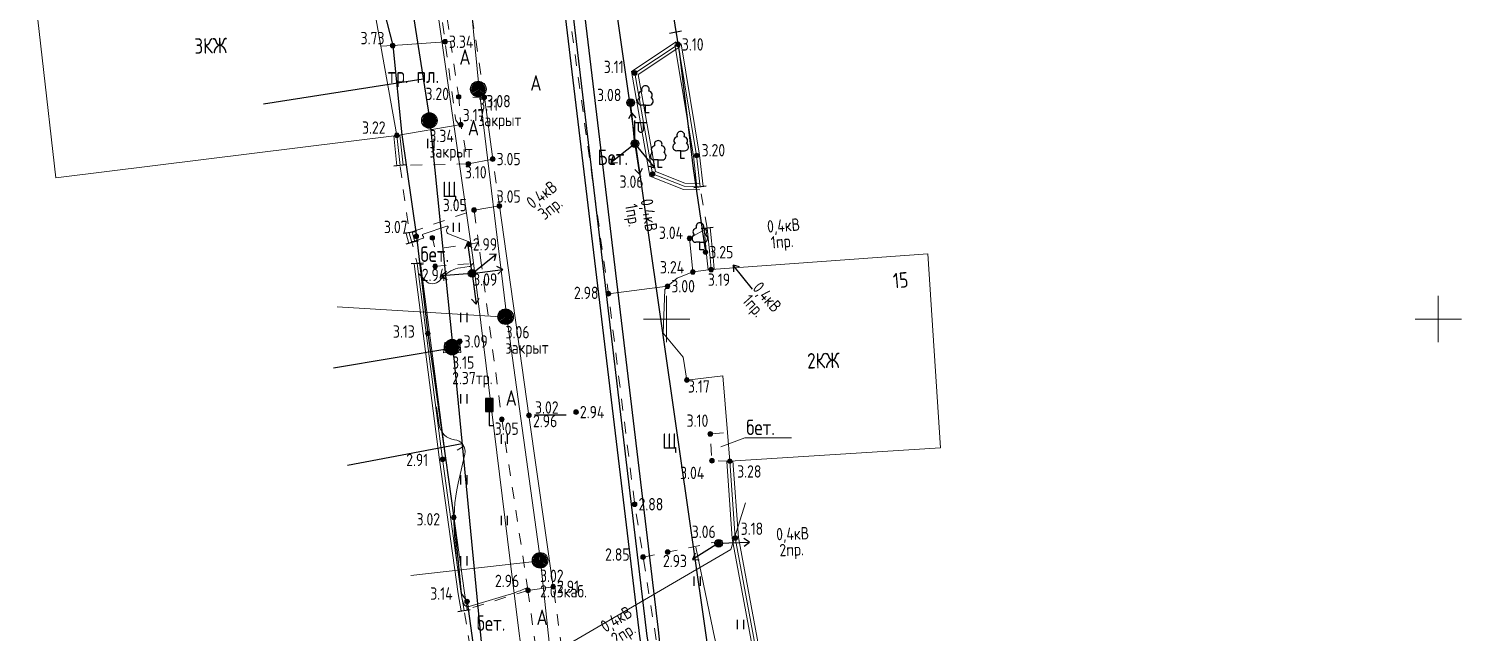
# Model space of a CAD drawing. Header units: metres. Extents: x 24337 to 25822, y 26642 to 34102.
# Drawn here: x 24497.3 to 24590.1, y 33029.7 to 33068.8 of the extents above; entities that cross this region are included whole.
import ezdxf

# ---------------------------------------------------------------- set-up
doc = ezdxf.new("R2010")
doc.units = ezdxf.units.M
doc.linetypes.add('g5_01_5x1_5', pattern=[3, 1.5, -1.5])
doc.linetypes.add('g5_02x1', pattern=[3, 2, -1])
for name, color, linetype in [('02_Сетка', 7, 'Continuous'), ('03_Здания и строения', 7, 'Continuous'), ('06_Инженерно-технические сооружения', 7, 'Continuous'), ('07_Объекты электропередачи', 7, 'Continuous'), ('10_Границы покрытий и угодий', 7, 'Continuous'), ('13_Растительность', 7, 'Continuous'), ('14_Ограждения', 7, 'Continuous'), ('19_Горизонтали', 7, 'Continuous'), ('30_Канализация', 7, 'Continuous'), ('31_Водопровод', 7, 'Continuous'), ('33_Газопровод', 7, 'Continuous'), ('35_Телефон', 7, 'Continuous'), ('44_Крышки колодцев', 7, 'Continuous'), ('45_Номера колодцев', 7, 'Continuous'), ('61_Отметки высоты поверхности', 7, 'Continuous')]:
    doc.layers.add(name, color=color, linetype=linetype)
doc.styles.add('LIKE11', font='bm431.shx')
doc.styles.add('Line_GUGK', font='', dxfattribs={"height": 1})
doc.styles.get("Standard").update_dxf_attribs({"font": 'GOST_0.TTF', "height": 2})
doc.styles.get('Line_GUGK').set_extended_font_data('Bm431', italic=True)
doc.linetypes.add('g5_121_g', pattern='A,8,-0.6,["Г",Line_GUGK,S=2,R=0,X=0,Y=-1],-2.3,24', length=34.9)
doc.linetypes.add('g5_121_kl', pattern='A,8,-0.6,["Кл",Line_GUGK,S=2,R=0,X=0,Y=-1],-4.4,24', length=37)
doc.linetypes.add('g5_122_k', pattern='A,2,-2,3,-0.6,["К",Line_GUGK,S=2,R=0,X=0,Y=-1],-3,3,-2,8,-2,8,-2,6', length=41.6)
doc.linetypes.add('g5_122_kn', pattern='A,2,-2,3,-0.6,["Кн",Line_GUGK,S=2,R=0,X=0,Y=-1],-5,3,-2,8,-2,8,-2,6', length=43.6)
doc.linetypes.add('g5_122_v', pattern='A,2,-2,3,-0.6,["В",Line_GUGK,S=2,R=0,X=0,Y=-1],-2.8,3,-2,8,-2,8,-2,6', length=41.4)
doc.linetypes.add('g5_133_t', pattern='A,4,[27,GUGK_2005.shx,S=0.8,R=0,X=0,Y=0],4,-2', length=10)
doc.linetypes.add('g5_280_1', pattern='A,0.001,[21,GUGK_2005.shx,S=2,R=180.000005,X=0,Y=0],4', length=4.001)
doc.linetypes.add('g5_472', pattern='A,0,-8,[25,GUGK_2005.shx,S=0.8,R=0,X=0,Y=-0.4],0', length=8)
doc.linetypes.add('g5_473', pattern='A,0,-7.5,[25,GUGK_2005.shx,S=0.8,R=0,X=0,Y=-0.4],-0.5,[25,GUGK_2005.shx,S=0.8,R=0,X=0,Y=-0.4],0', length=8)

# ---------------------------------------------------------------- blocks, each defined once
blk = doc.blocks.new('g5_329_6')
at = {"color": 0, "linetype": 'ByBlock', "lineweight": 15}
blk.add_line((0, 0), (1, 0), dxfattribs=at)
blk = doc.blocks.new('g5_401')
at = {"color": 0, "flags": 128}
for points in [[(-0.4, 0), (-0.4, 1.2)], [(0.4, 0), (0.4, 1.2)]]:
    blk.add_lwpolyline(points, dxfattribs=at)
blk = doc.blocks.new('g5_330')
at = {"linetype": 'ByBlock'}
blk.add_hatch(color=0, dxfattribs=at).paths.add_polyline_path([(-0.3, 0, 1), (0.3, 0, 1)])
at = {"color": 0, "linetype": 'ByBlock', "lineweight": -2}
blk.add_circle((0, 0), 0.3, dxfattribs=at)
at = {"color": 0, "linetype": 'ByBlock', "lineweight": 15, "flags": 12}
for tag, p in [('number', (-7.62, -0.8)), ('z', (0.5, -0.8))]:
    blk.add_attdef(tag, p, '', height=1.6, dxfattribs=at)
blk = doc.blocks.new('g5_475_5')
at = {"color": 0, "flags": 128}
blk.add_lwpolyline([(0, -0.8), (0, 0.8)], dxfattribs=at)
blk = doc.blocks.new('g5_388_1')
at = {"color": 0, "flags": 128}
blk.add_lwpolyline([(0, 0.99), (0.51, 0.99, 0.798042), (0.73, 1.95, 0.636328), (0.46, 2.81, 0.533064), (0, 3.5, 0.533064), (-0.46, 2.81, 0.636328), (-0.73, 1.95, 0.798042), (-0.51, 0.99)], format="xyb", dxfattribs=at)
for points in [[(0, 0.99), (-0.51, 0.99)], [(0.5, 0), (0, 0), (0, 0.99)]]:
    blk.add_lwpolyline(points, dxfattribs=at)
at = {"style": 'LIKE11', "flags": 8}
for tag, p in [('Описание', (-14.19, 0.84)), ('Метрические данные', (1.49, 0.46))]:
    blk.add_attdef(tag, p, '', height=2, dxfattribs=at)
blk = doc.blocks.new('g5_206_3')
blk.add_hatch(color=255).paths.add_polyline_path([(0.425, 3.425), (-0.425, 3.425), (-0.425, 1.875), (0.425, 1.875)])
at = {"color": 0, "flags": 128}
blk.add_lwpolyline([(-0.5, 1.8), (0.5, 1.8), (0.5, 3.5), (-0.5, 3.5)], close=True, dxfattribs=at)
blk.add_lwpolyline([(0, 1.8), (0, 0), (0.5, 0)], dxfattribs=at)
blk = doc.blocks.new('g5_115_1')
at = {"color": 0, "flags": 128}
for points in [[(0, 0), (4, 0)], [(3.29, -0.5), (4, 0), (3.29, 0.5)]]:
    blk.add_lwpolyline(points, dxfattribs=at)
blk = doc.blocks.new('g5_106_1a')
h = blk.add_hatch(color=255)
edge = h.paths.add_edge_path()
edge.add_arc((0, 0), 0.425, 0, 360)
at = {"color": 0}
blk.add_circle((0, 0), 0.5, dxfattribs=at)
at = {"style": 'LIKE11', "flags": 8}
for tag, p in [('Отметка', (1, 0)), ('Высота опоры', (-7.75, -2.8))]:
    blk.add_attdef(tag, p, '', height=1.6, dxfattribs=at)
blk = doc.blocks.new('g5_110_1c')
h = blk.add_hatch(color=255)
edge = h.paths.add_edge_path()
edge.add_arc((0, 0), 0.425, 0, 360)
edge = h.paths.add_edge_path(flags=16)
edge.add_arc((0, 0), 0.195, 0, 360)
h = blk.add_hatch(color=0)
edge = h.paths.add_edge_path()
edge.add_arc((0, 0), 0.12, 0, 360)
at = {"color": 0}
for p, q in [((0, 0.5), (0, 3)), ((0, 2.75), (1.5, 2.75))]:
    blk.add_line(p, q, dxfattribs=at)
at = {"color": 0, "flags": 128}
blk.add_lwpolyline([(0.4, 2.75), (0.4, 1.86, 1.040016), (1.1, 1.86), (1.1, 2.75)], format="xyb", dxfattribs=at)
at = {"color": 0}
for radius in [0.5, 0.12]:
    blk.add_circle((0, 0), radius, dxfattribs=at)
blk = doc.blocks.new('g5_117sv')
h = blk.add_hatch(color=255)
h.paths.add_polyline_path([(-0.08, 0.92, 0.390634), (-0.93, 0, 0.11106), (-0.84, -0.4), (-0.08, 0.04)])
h.paths.add_polyline_path([(0.07, 0.04), (0.84, -0.4, 0.11106), (0.92, 0, 0.390634), (0.07, 0.92)])
h.paths.add_polyline_path([(-0.76, -0.53, 0.524447), (0.76, -0.53), (0, -0.09)])
at = {"color": 0, "flags": 128}
for points in [[(0, 1), (0, 0)], [(0, 0), (-0.87, -0.5)], [(0.87, -0.5), (0, 0)]]:
    blk.add_lwpolyline(points, dxfattribs=at)
at = {"color": 0}
blk.add_circle((0, 0), 1, dxfattribs=at)
at = {"style": 'LIKE11', "flags": 8}
for tag, p in [('Номер', (0, 1.7)), ('Отметка кольца люка', (0, -2.8)), ('Отметка земли (возле него)', (0, -4.8)), ('Верх прокладки', (0, -6.8)), ('Низ прокладки', (0, -8.8))]:
    blk.add_attdef(tag, p, '', height=1.6, dxfattribs=at)
blk = doc.blocks.new('g5_117v')
h = blk.add_hatch(color=255)
h.paths.add_polyline_path([(-0.92, 0.07), (0.92, 0.07, 0.921954)])
h.paths.add_polyline_path([(0.92, -0.07), (-0.92, -0.07, 0.921954)])
at = {"color": 0}
blk.add_line((-1, 0), (1, 0), dxfattribs=at)
blk.add_circle((0, 0), 1, dxfattribs=at)
at = {"style": 'LIKE11', "flags": 8}
blk.add_attdef('Номер', (0, 1.7), '', height=1.6, dxfattribs=at)
at = {"layer": '45_Номера колодцев', "style": 'LIKE11', "flags": 8}
for tag, p in [('Отметка кольца люка', (0, -2.8)), ('Отметка земли (возле него)', (0, -4.8)), ('Верх прокладки', (0, -6.8)), ('Низ прокладки', (0, -8.8))]:
    blk.add_attdef(tag, p, '', height=1.6, dxfattribs=at)
blk = doc.blocks.new('g5_012')
at = {"color": 92, "linetype": 'ByBlock', "lineweight": -2}
for p, q in [((0, -3), (0, 3)), ((-3, 0), (3, 0))]:
    blk.add_line(p, q, dxfattribs=at)

msp = doc.modelspace()

# ---------------------------------------------------------------- linework, layer by layer
at = {"layer": '03_Здания и строения', "color": 7, "linetype": 'Continuous', "lineweight": 20, "ltscale": 0.5, "flags": 128}
for points in [[(24521.127, 33061.892), (24520.098, 33067.67), (24518.421, 33077.091), (24497.27, 33074.69), (24499.023, 33059.138), (24521.127, 33061.892)], [(24542.704, 33040.809), (24556.358, 33041.671), (24555.541, 33054.233), (24541.495, 33053.206)], [(24541.495, 33053.206), (24540.307, 33053.052), (24539.291, 33052.65), (24538.665, 33052.131), (24538.497, 33051.918), (24538.394, 33049.084), (24539.673, 33047.536), (24539.917, 33046.053), (24542.258, 33046.324), (24542.555, 33042.652), (24542.704, 33040.809)]]:
    msp.add_lwpolyline(points, dxfattribs=at)
at = {"layer": '06_Инженерно-технические сооружения', "color": 7, "linetype": 'Continuous', "lineweight": 20, "ltscale": 0.5, "flags": 128}
for points in [[(24524.61, 33067.961), (24524.254, 33067.951), (24520.865, 33067.705), (24520.098, 33067.67)], [(24521.127, 33061.892), (24525.164, 33062.57), (24525.275, 33062.588)], [(24524.247, 33048.486), (24525.205, 33048.556), (24525.284, 33047.838), (24524.157, 33047.823), (24524.247, 33048.486)]]:
    msp.add_lwpolyline(points, dxfattribs=at)
at = {"layer": '06_Инженерно-технические сооружения', "color": 7, "linetype": 'g5_280_1', "lineweight": 20, "ltscale": 0.5, "flags": 128}
msp.add_lwpolyline([(24541.233, 33055.889), (24540.09, 33055.229), (24540.307, 33053.052)], dxfattribs=at)
at = {"layer": '07_Объекты электропередачи', "color": 7, "linetype": 'g5_02x1', "lineweight": 20, "ltscale": 0.5, "flags": 128}
msp.add_lwpolyline([(24536.555, 33061.355), (24536.278, 33064.01)], dxfattribs=at)
at = {"layer": '10_Границы покрытий и угодий', "color": 7, "linetype": 'g5_01_5x1_5', "lineweight": 20, "ltscale": 0.5, "flags": 128}
for points in [[(24529.618, 33090.937), (24531.881, 33072.413), (24532.25, 33070.153), (24534.834, 33051.639), (24536.537, 33038.022), (24537.084, 33034.597), (24541.333, 33007.97), (24542.598, 33000)], [(24523.23, 33077.937), (24522.982, 33077.848), (24522.965, 33077.511), (24524.254, 33067.951), (24524.944, 33062.881), (24525.164, 33062.57), (24525.275, 33062.588)], [(24524.387, 33069.483), (24524.61, 33067.961), (24525.133, 33064.386)], [(24526.797, 33064.358), (24526.018, 33069.527)], [(24526.797, 33064.358), (24526.61, 33064.34), (24525.133, 33064.386), (24525.275, 33062.588), (24525.7, 33060.298)], [(24525.76, 33060.046), (24521.332, 33059.947), (24521.934, 33055.59), (24526.134, 33057.057)], [(24527.772, 33057.324), (24527.341, 33060.357)], [(24541.233, 33055.889), (24540.772, 33058.572)], [(24529.625, 33032.446), (24529.6, 33032.639), (24527.93, 33043.52), (24526.595, 33053.621), (24526.42, 33054.95), (24526.165, 33056.875), (24526.134, 33057.057)], [(24526.42, 33054.95), (24525.797, 33054.84), (24523.602, 33054.53), (24523.427, 33055.262), (24522.106, 33054.955), (24522.454, 33053.594), (24523.609, 33053.418), (24525.89, 33053.587), (24526.595, 33053.621), (24526.42, 33054.95)], [(24542.704, 33040.809), (24541.545, 33040.834), (24541.432, 33042.568), (24542.555, 33042.652)], [(24537.084, 33034.597), (24543.056, 33035.838)], [(24529.625, 33032.446), (24525.482, 33031.152), (24525.961, 33028.267), (24530.172, 33028.413)], [(24529.625, 33032.446), (24530.172, 33028.413)], [(24531.818, 33028.678), (24531.255, 33032.681)]]:
    msp.add_lwpolyline(points, dxfattribs=at)
at = {"layer": '10_Границы покрытий и угодий', "color": 7, "linetype": 'Continuous', "lineweight": 20, "ltscale": 0.5, "flags": 128}
for points in [[(24527.341, 33060.357), (24526.797, 33064.358)], [(24527.341, 33060.357), (24525.76, 33060.046)], [(24527.772, 33057.324), (24526.134, 33057.057)], [(24531.255, 33032.681), (24529.685, 33043.773), (24527.772, 33057.324)], [(24534.834, 33051.639), (24538.665, 33052.131)], [(24531.255, 33032.681), (24529.625, 33032.446)]]:
    msp.add_lwpolyline(points, dxfattribs=at)
at = {"layer": '10_Границы покрытий и угодий', "color": 7, "linetype": 'Continuous', "lineweight": 20, "flags": 128}
msp.add_lwpolyline([(24546.705, 33042.31), (24543.681, 33042.31), (24542.112, 33041.734)], dxfattribs=at)
at = {"layer": '14_Ограждения', "color": 7, "linetype": 'Continuous', "lineweight": 20, "ltscale": 0.5, "flags": 128}
for points in [[(24540.768, 33058.372), (24539.709, 33058.396), (24537.525, 33059.255), (24536.325, 33066.022), (24539.235, 33067.946)], [(24540.777, 33058.772), (24539.789, 33058.794), (24537.88, 33059.545), (24536.765, 33065.834), (24539.455, 33067.612)], [(24540.573, 33058.55), (24540.348, 33060.563), (24539.148, 33067.746)], [(24540.971, 33058.594), (24540.744, 33060.619), (24539.542, 33067.812)], [(24520.928, 33061.871), (24521.133, 33059.926)], [(24521.326, 33061.913), (24521.531, 33059.968)], [(24521.741, 33055.538), (24521.913, 33054.903)], [(24522.127, 33055.642), (24522.299, 33055.007)], [(24541.034, 33055.869), (24541.223, 33053.968), (24541.296, 33053.187)], [(24541.432, 33055.909), (24541.621, 33054.006), (24541.694, 33053.225)], [(24522.256, 33053.568), (24523.895, 33040.904), (24525.106, 33032.216), (24525.285, 33031.12)], [(24522.652, 33053.62), (24524.291, 33040.958), (24525.502, 33032.276), (24525.68, 33031.184)], [(24542.505, 33040.795), (24542.857, 33035.813), (24546.567, 33015.9), (24547.268, 33015.962), (24549.032, 33016.167), (24555.539, 33017.327), (24561.982, 33018.677), (24577.088, 33021.311)], [(24542.904, 33040.823), (24543.255, 33035.863), (24546.893, 33016.33), (24547.227, 33016.36), (24548.974, 33016.563), (24555.463, 33017.719), (24561.906, 33019.069), (24577.019, 33021.705)]]:
    msp.add_lwpolyline(points, dxfattribs=at)
at = {"layer": '14_Ограждения', "color": 7, "linetype": 'g5_473', "lineweight": 20, "ltscale": 0.5, "flags": 128}
msp.add_lwpolyline([(24540.772, 33058.572), (24539.749, 33058.595), (24537.702, 33059.4), (24536.545, 33065.928), (24539.345, 33067.779)], dxfattribs=at)
at = {"layer": '14_Ограждения', "color": 7, "linetype": 'g5_472', "lineweight": 20, "ltscale": 0.5, "flags": 128}
for points in [[(24540.772, 33058.572), (24540.546, 33060.591), (24539.345, 33067.779)], [(24521.127, 33061.892), (24521.332, 33059.947)], [(24521.934, 33055.59), (24522.106, 33054.955)], [(24541.233, 33055.889), (24541.422, 33053.987), (24541.495, 33053.206)], [(24522.454, 33053.594), (24524.093, 33040.931), (24525.304, 33032.246), (24525.482, 33031.152)], [(24542.704, 33040.809), (24543.056, 33035.838), (24546.73, 33016.115), (24547.247, 33016.161), (24549.003, 33016.365), (24555.501, 33017.523), (24561.944, 33018.873), (24577.053, 33021.508)]]:
    msp.add_lwpolyline(points, dxfattribs=at)
at = {"layer": '19_Горизонтали', "color": 32, "linetype": 'Continuous', "lineweight": 20, "ltscale": 0.5, "elevation": 3, "flags": 128}
for points in [[(24525.852, 33054.85), (24525.839, 33054.926, 0.265908), (24525.754, 33055.031), (24524.484, 33055.522, -0.590791), (24524.432, 33055.903), (24524.432, 33055.903, 0.853934), (24524.374, 33056.013), (24522.83, 33055.495, 0.707743), (24522.828, 33055.366), (24522.828, 33055.366, -0.70553), (24522.826, 33055.237), (24522.183, 33055.017, -0.289721), (24522.108, 33055.034), (24522.076, 33055.067)], [(24522.554, 33052.93), (24523.006, 33052.472, 0.428781), (24523.892, 33052.488), (24524.117, 33052.733, -0.174924), (24525.249, 33053.323), (24525.811, 33053.4, 0.206606), (24525.986, 33053.505), (24526.05, 33053.595)], [(24525.022, 33034.272), (24524.87, 33035.986, -0.078419), (24525.102, 33039.376), (24525.535, 33041.27, 0.452538), (24524.866, 33042.197), (24524.866, 33042.197, -0.343965), (24523.874, 33043.136), (24523.693, 33044.334)], [(24547.13, 33014.205), (24546.864, 33014.191, -0.077429), (24546.34, 33014.246), (24546.108, 33014.307, -0.251937), (24545.456, 33014.917), (24543.914, 33019.488, -0.015757), (24542.735, 33023.385), (24542.552, 33024.063, -0.047778), (24542.111, 33026.683), (24542.111, 33026.683, 0.034042), (24541.741, 33029.32), (24540.495, 33035.24)], [(24529.601, 33032.634), (24529.207, 33032.466, -0.028138), (24528.403, 33032.175), (24525.822, 33031.405, -0.409802), (24525.452, 33031.601), (24525.363, 33031.881)]]:
    msp.add_lwpolyline(points, format="xyb", dxfattribs=at)
at = {"layer": '30_Канализация', "color": 22, "linetype": 'g5_122_kn', "lineweight": 30, "ltscale": 0.5, "flags": 128}
for points in [[(24507.08, 33250), (24507.876, 33243.832), (24514.524, 33198.621), (24526.888, 33118.836), (24529.029, 33094.629), (24536.881, 33029.318), (24541.957, 33000), (24542.287, 32998.097), (24543.551, 32989.254), (24551.19, 32972.81), (24558.607, 32933.033), (24561.288, 32915.129)], [(24508.037, 33250), (24512.246, 33219.456), (24514.362, 33204.433), (24527.276, 33119.656), (24529.538, 33095.043), (24537.326, 33029.478), (24542.742, 33000), (24543.091, 32998.097), (24544.344, 32989.471), (24551.936, 32973.095), (24555.314, 32955.008), (24557.558, 32942.994), (24557.93, 32941.006), (24558.667, 32937.059), (24559.24, 32933.99), (24559.862, 32930.045), (24560.507, 32925.743), (24561.25, 32920.784), (24561.861, 32916.703), (24562.081, 32915.238)]]:
    msp.add_lwpolyline(points, dxfattribs=at)
at = {"layer": '30_Канализация', "color": 12, "linetype": 'g5_122_k', "lineweight": 30, "ltscale": 0.5, "flags": 128}
msp.add_lwpolyline([(24510.296, 33234.582), (24515.641, 33200.571), (24518.147, 33183.742), (24521.076, 33164.532), (24522.96, 33152.184), (24524.356, 33143.736), (24528.076, 33118.633), (24530.205, 33095.362), (24531.959, 33080.727), (24534.637, 33058.388), (24538.053, 33029.896), (24538.369, 33027.012)], dxfattribs=at)
at = {"layer": '30_Канализация', "color": 42, "linetype": 'g5_121_kl', "lineweight": 30, "ltscale": 0.5, "flags": 128}
msp.add_lwpolyline([(24531.927, 33093.851), (24533.376, 33083.754), (24541.203, 33029.094), (24547.972, 33016.206)], dxfattribs=at)
at = {"layer": '31_Водопровод', "color": 94, "linetype": 'g5_122_v', "lineweight": 30, "ltscale": 0.5, "flags": 128}
for points in [[(24514.524, 33127.887), (24519.054, 33089.673), (24523.263, 33062.828), (24524.753, 33048.151), (24526.763, 33027.327), (24528.833, 33016.125), (24555.178, 33019.457)], [(24512.485, 33063.937), (24522.835, 33065.56)], [(24517.02, 33046.852), (24524.753, 33048.151)], [(24517.94, 33040.558), (24525.352, 33041.952)]]:
    msp.add_lwpolyline(points, dxfattribs=at)
at = {"layer": '31_Водопровод', "color": 94, "linetype": 'Continuous', "lineweight": 20, "ltscale": 0.5, "flags": 128}
msp.add_lwpolyline([(24524.247, 33048.486), (24525.205, 33048.556), (24525.284, 33047.838), (24524.157, 33047.823), (24524.247, 33048.486)], dxfattribs=at)
at = {"layer": '33_Газопровод', "color": 132, "linetype": 'g5_121_g', "lineweight": 30, "ltscale": 0.5, "flags": 128}
for points in [[(24508.927, 33121.652), (24512.822, 33122.144), (24513.223, 33122.417), (24513.445, 33121.785), (24514.347, 33115.527), (24514.952, 33111.101), (24515.631, 33105.673), (24516.459, 33099.669), (24517.1, 33094.696), (24517.553, 33091.563), (24518.812, 33085.665), (24519.48, 33079.781), (24519.602, 33076.835), (24518.587, 33076.616), (24520.865, 33067.705), (24521.449, 33061.922), (24522.391, 33055.355), (24523.137, 33049.069), (24523.926, 33043.452), (24524.82, 33037.172), (24525.304, 33032.246), (24525.68, 33031.727), (24526.268, 33027.481), (24527.237, 33023.103), (24527.682, 33018.363), (24528.689, 33012.176), (24529.023, 33007.757), (24528.864, 33005.127)], [(24532.443, 33114.642), (24533.351, 33111.483), (24534.609, 33098.473), (24535.328, 33093.521), (24536.623, 33084.561), (24539.448, 33067.166), (24540.327, 33059.754), (24541.127, 33054.334)]]:
    msp.add_lwpolyline(points, dxfattribs=at)
at = {"layer": '35_Телефон', "color": 6, "linetype": 'g5_133_t', "lineweight": 20, "ltscale": 0.5, "flags": 128}
for points in [[(24502.154, 33206.134), (24506.639, 33193.192), (24512.782, 33151.179), (24513.827, 33144.28), (24516.411, 33127.044), (24519.798, 33100.705), (24523.441, 33072.255), (24526.042, 33053.992), (24528.824, 33031.545), (24529.358, 33027.285), (24542.774, 33035.09), (24543.713, 33038.119)], [(24535.218, 33000), (24533.116, 33015.489), (24531.161, 33027.465), (24530.441, 33034.361), (24528.252, 33050.127), (24526.454, 33064.886), (24525.701, 33072.581), (24519.973, 33077.905)], [(24517.269, 33050.793), (24528.252, 33050.127)], [(24530.441, 33034.361), (24522.044, 33033.403)]]:
    msp.add_lwpolyline(points, dxfattribs=at)
at = {"layer": '61_Отметки высоты поверхности', "flags": 128}
msp.add_lwpolyline([(24530.052, 33043.808), (24532.105, 33043.805)], dxfattribs=at)

# ---------------------------------------------------------------- block references
at = {"layer": '02_Сетка', "color": 92, "linetype": 'Continuous', "lineweight": 15, "ltscale": 0.5, "xscale": 0.5, "yscale": 0.5}
for p in [(24538.601, 33050), (24588.601, 33050)]:
    msp.add_blockref('g5_012', p, dxfattribs=at)
at = {"layer": '06_Инженерно-технические сооружения', "color": 7, "linetype": 'Continuous', "lineweight": 20, "xscale": 0.5, "yscale": 0.5, "zscale": 0.5}
msp.add_blockref('g5_206_3', (24527.113, 33043.117, 3.078), dxfattribs=at)
at = {"layer": '07_Объекты электропередачи', "color": 7, "linetype": 'Continuous', "lineweight": 20, "xscale": 0.5, "yscale": 0.5, "zscale": 0.5}
for name, p in [('g5_106_1a', (24536.278, 33064.01, 3.081)), ('g5_110_1c', (24536.555, 33061.355, 3.052)), ('g5_106_1a', (24526.003, 33052.958, 3.09)), ('g5_106_1a', (24541.979, 33035.496, 3.057))]:
    msp.add_blockref(name, p, dxfattribs=at)
at = {"layer": '07_Объекты электропередачи', "color": 7, "linetype": 'Continuous', "lineweight": 20}
for p, xscale, yscale, zscale, rotation in [((24536.555, 33061.355, 3.052), 0.5, 0.5, 0.5, 95.60186411453417), ((24536.555, 33061.355, 3.052), 0.5, 0.5, 0.5, 218.5118353987765), ((24536.555, 33061.355, 3.052), 0.5, 0.5, 0.5, 278.1979488949315), ((24536.555, 33061.355, 3.052), 0.4999999999999998, 0.4999999999999998, 0.4999999999999998, 308.9680057473523), ((24526.003, 33052.958, 3.09), 0.5, 0.5, 0.5, 98.18670822479046), ((24526.003, 33052.958, 3.09), 0.5, 0.5, 0.5, 38.51184063510389), ((24526.003, 33052.958, 3.09), 0.5, 0.5, 0.5, 7.228115137284048), ((24544.171, 33051.94, 3.204), 0.5, 0.5, 0.5, 128.9680007383959), ((24526.003, 33052.958, 3.09), 0.4999999999999998, 0.4999999999999998, 0.4999999999999998, 184.6937110065891), ((24526.003, 33052.958, 3.09), 0.5, 0.5, 0.5, 277.5040563167715), ((24541.979, 33035.496, 3.057), 0.5, 0.5, 0.5, 211.7251545337767), ((24541.979, 33035.496, 3.057), 0.4999999999999998, 0.4999999999999998, 0.4999999999999998, 2.18130671569502)]:
    msp.add_blockref('g5_115_1', p, dxfattribs=dict(at, xscale=xscale, yscale=yscale, zscale=zscale, rotation=rotation))
at = {"layer": '13_Растительность', "color": 92, "linetype": 'Continuous', "lineweight": 20, "xscale": 0.5, "yscale": 0.5, "zscale": 0.5}
for name, p in [('g5_388_1', (24537.234, 33063.356, 3.123)), ('g5_401', (24523.344, 33061.073)), ('g5_388_1', (24539.521, 33060.398, 3.155)), ('g5_388_1', (24538.061, 33059.807, 3.109)), ('g5_401', (24524.993, 33055.642)), ('g5_388_1', (24540.762, 33054.482, 3.286))]:
    msp.add_blockref(name, p, dxfattribs=at)
at = {"layer": '13_Растительность', "color": 92, "linetype": 'Continuous', "lineweight": 20, "ltscale": 0.5, "xscale": 0.5, "yscale": 0.5}
for p in [(24525.476, 33049.8), (24525.476, 33044.55), (24528.101, 33041.925), (24525.476, 33039.3), (24528.101, 33036.675), (24525.476, 33034.05), (24540.601, 33032.74), (24543.401, 33029.94)]:
    msp.add_blockref('g5_401', p, dxfattribs=at)
at = {"layer": '14_Ограждения', "color": 7, "linetype": 'Continuous', "lineweight": 20}
for p, xscale, yscale, zscale, rotation in [((24539.186, 33068.564, 3.169), 0.5, 0.5, 0.5, 101.4502272517359), ((24521.332, 33059.947, 3.011), 0.4999999999999999, 0.4999999999999999, 0.4999999999999999, 96.01667516320737), ((24540.772, 33058.572, 3.044), 0.4999999999999999, 0.4999999999999999, 0.4999999999999999, 276.3869073884007), ((24521.934, 33055.59, 3.042), 0.5, 0.5, 0.5, 97.86665922066202), ((24541.233, 33055.889, 3.042), 0.4999999999999999, 0.4999999999999999, 0.4999999999999999, 95.67750162940287), ((24522.106, 33054.955, 2.991), 0.5, 0.5, 0.5, 105.1558166123321), ((24522.454, 33053.594, 2.978), 0.4999999999999999, 0.4999999999999999, 0.4999999999999999, 92.48272162626444), ((24525.482, 33031.152, 2.944), 0.5, 0.5, 0.5, 279.2413663859542)]:
    msp.add_blockref('g5_475_5', p, dxfattribs=dict(at, xscale=xscale, yscale=yscale, zscale=zscale, rotation=rotation))
at = {"layer": '19_Горизонтали', "color": 32, "linetype": 'Continuous', "lineweight": 20, "xscale": 0.5, "yscale": 0.5, "zscale": 0.5, "rotation": 210.9505154592488}
msp.add_blockref('g5_329_6', (24525.473, 33041.78, 3), dxfattribs=at)
at = {"layer": '44_Крышки колодцев', "color": 7, "linetype": 'Continuous', "lineweight": 20, "xscale": 0.5, "yscale": 0.5, "zscale": 0.5}
for name, p in [('g5_117sv', (24526.406, 33064.886, 3.113)), ('g5_117v', (24523.239, 33062.855, 3.338)), ('g5_117sv', (24528.172, 33050.154, 3.057)), ('g5_117v', (24524.709, 33048.186, 3.146)), ('g5_117sv', (24530.408, 33034.386, 3.025))]:
    msp.add_blockref(name, p, dxfattribs=at)
at = {"layer": '61_Отметки высоты поверхности', "color": 7, "linetype": 'Continuous', "lineweight": 20, "xscale": 0.5, "yscale": 0.5, "zscale": 0.5}
for p in [(24520.865, 33067.705, 3.726), (24524.254, 33067.951, 3.342), (24539.345, 33067.779, 3.105), (24536.545, 33065.928, 3.106), (24525.133, 33064.386, 3.2), (24526.797, 33064.358, 3.083), (24525.275, 33062.588, 3.169), (24521.127, 33061.892, 3.221), (24540.546, 33060.591, 3.196), (24525.76, 33060.046, 3.101), (24527.341, 33060.357, 3.049), (24537.702, 33059.4, 3.063), (24526.134, 33057.057, 3.048), (24527.772, 33057.324, 3.046), (24522.391, 33055.355, 3.068), (24523.427, 33055.262, 2.954), (24540.09, 33055.229, 3.039), (24525.797, 33054.84, 2.988), (24541.127, 33054.334, 3.252), (24523.609, 33053.418, 2.939), (24541.495, 33053.206, 3.193), (24540.307, 33053.052, 3.239), (24534.834, 33051.639, 2.976), (24538.665, 33052.131, 3.005), (24523.137, 33049.069, 3.128), (24525.205, 33048.556, 3.093), (24539.917, 33046.053, 3.172), (24532.737, 33043.983, 2.942), (24527.93, 33043.52, 3.047), (24529.685, 33043.773, 2.959), (24541.432, 33042.568, 3.099), (24524.093, 33040.931, 2.908), (24541.545, 33040.834, 3.036), (24542.704, 33040.809, 3.276), (24536.537, 33038.022, 2.878), (24524.82, 33037.172, 3.015), (24543.056, 33035.838, 3.183), (24537.084, 33034.597, 2.847), (24538.671, 33034.927, 2.93), (24529.625, 33032.446, 2.965), (24531.255, 33032.681, 2.91), (24525.68, 33031.727, 3.135)]:
    msp.add_blockref('g5_330', p, dxfattribs=at)

# ---------------------------------------------------------------- texts
at = {"layer": '03_Здания и строения', "color": 7, "linetype": 'Continuous', "lineweight": 15}
for s, rotation, p in [('3КЖ', 1.28183, (24508.021, 33067.17)), ('15', 5.25987, (24553.324, 33051.977)), ('2КЖ', 1.28183, (24547.722, 33046.796))]:
    msp.add_text(s, height=1, rotation=rotation, dxfattribs=at).set_placement(p)
at = {"layer": '07_Объекты электропередачи', "color": 7, "linetype": 'Continuous', "lineweight": 15}
for s, rotation, p in [('0,4кВ', 37.50947, (24529.914, 33057.097)), ('3пр.', 38.29341, (24530.693, 33056.378)), ('1пр.', 279.74108, (24535.909, 33057.374)), ('0,4кВ', 278.95714, (24536.913, 33057.715)), ('0,4кВ', 3.95284, (24545.143, 33055.59)), ('1пр.', 4.73678, (24545.396, 33054.56)), ('0,4кВ', 311.16145, (24544.125, 33051.971)), ('1пр.', 311.94539, (24543.458, 33051.147)), ('0,4кВ', 2.02685, (24545.717, 33035.679)), ('2пр.', 2.81079, (24545.934, 33034.641)), ('0,4кВ', 31.58383, (24534.645, 33029.687)), ('2пр.', 32.36777, (24535.346, 33028.892))]:
    msp.add_text(s, height=0.8, rotation=rotation, dxfattribs=at).set_placement(p)
at = {"layer": '10_Границы покрытий и угодий', "color": 7, "linetype": 'Continuous', "lineweight": 15}
for s, p in [('А', (24525.18, 33066.468)), ('тр. пл.', (24520.521, 33065.282)), ('А', (24529.775, 33064.785)), ('А', (24525.729, 33061.894)), ('Бет.', (24534.122, 33059.976)), ('Щ', (24524.062, 33057.893)), ('бет.', (24522.661, 33053.7)), ('А', (24528.177, 33044.396)), ('бет.', (24543.768, 33042.497)), ('Щ', (24538.325, 33041.608)), ('А', (24530.175, 33030.201)), ('бет.', (24526.303, 33029.83))]:
    msp.add_text(s, height=1, dxfattribs=at).set_placement(p)
at = {"layer": '45_Номера колодцев', "color": 7, "linetype": 'Continuous', "lineweight": 15, "ltscale": 0.5}
for s, p in [('3.11', (24526.406, 33063.486)), ('закрыт', (24526.406, 33062.486)), ('3.34', (24523.239, 33061.455)), ('закрыт', (24523.239, 33060.455)), ('3.06', (24528.172, 33048.754)), ('закрыт', (24528.172, 33047.754)), ('3.15', (24524.709, 33046.786)), ('2.37тр.', (24524.709, 33045.786)), ('3.02', (24530.408, 33032.986)), ('2.03каб.', (24530.408, 33031.986))]:
    msp.add_text(s, height=0.8, dxfattribs=at).set_placement(p)
at = {"layer": '61_Отметки высоты поверхности', "color": 7, "linetype": 'Continuous', "lineweight": 15, "ltscale": 0.5}
for s, p in [('3.73', (24518.779, 33067.785)), ('3.34', (24524.504, 33067.551)), ('3.10', (24539.595, 33067.379)), ('3.11', (24534.537, 33065.923)), ('3.20', (24522.983, 33064.177)), ('3.08', (24526.928, 33063.704)), ('3.08', (24534.1, 33064.105)), ('3.17', (24525.397, 33062.806)), ('3.22', (24518.871, 33061.996)), ('3.05', (24527.591, 33059.957)), ('3.20', (24540.874, 33060.531)), ('3.10', (24525.537, 33059.103)), ('3.06', (24535.558, 33058.495)), ('3.05', (24527.6, 33057.536)), ('3.05', (24524.105, 33056.983)), ('3.07', (24520.294, 33055.563)), ('2.99', (24526.047, 33054.44)), ('3.04', (24538.105, 33055.187)), ('3.25', (24541.377, 33053.934)), ('3.24', (24538.178, 33052.957)), ('2.94', (24522.742, 33052.462)), ('3.09', (24526.073, 33052.164)), ('3.00', (24538.915, 33051.731)), ('3.19', (24541.28, 33052.153)), ('2.98', (24532.601, 33051.301)), ('3.13', (24520.874, 33048.798)), ('3.09', (24525.455, 33048.156)), ('3.17', (24539.991, 33045.244)), ('3.02', (24530.081, 33043.881)), ('2.94', (24532.987, 33043.583)), ('3.05', (24527.469, 33042.509)), ('2.96', (24529.951, 33043.002)), ('3.10', (24539.901, 33043.028)), ('2.91', (24521.732, 33040.487)), ('3.04', (24539.481, 33039.647)), ('3.28', (24543.178, 33039.741)), ('2.88', (24536.787, 33037.622)), ('3.02', (24522.403, 33036.645)), ('3.06', (24540.238, 33035.835)), ('3.18', (24543.41, 33036.035)), ('2.85', (24534.621, 33034.366)), ('2.93', (24538.368, 33033.948)), ('2.96', (24527.485, 33032.659)), ('2.91', (24531.505, 33032.281)), ('3.14', (24523.291, 33031.841))]:
    msp.add_text(s, height=0.8, dxfattribs=at).set_placement(p)

doc.saveas('drawing.dxf')
